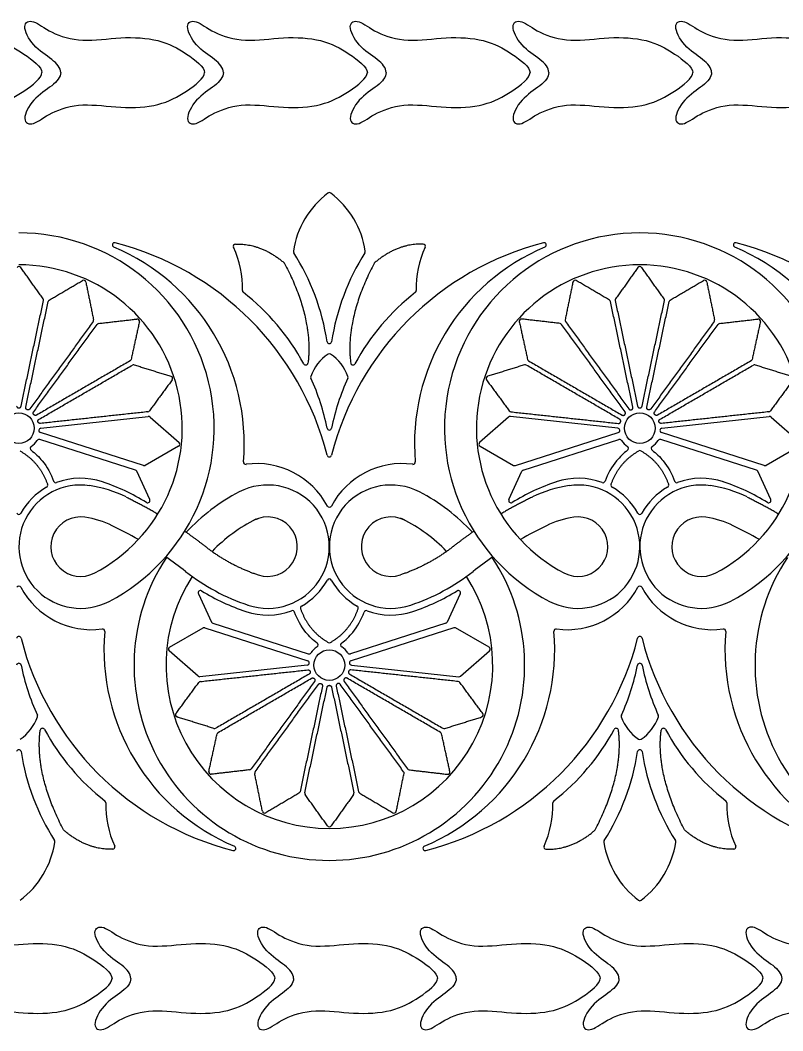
# Model space of a CAD drawing. Header units: millimetres. Extents: x -100 to 100, y -100 to 100.
# Drawn here: x -29.07 to -5.24, y -99.23 to -67.63 of the extents above; entities that cross this region are included whole.
import ezdxf

# ---------------------------------------------------------------- set-up
doc = ezdxf.new("R2010")
doc.units = ezdxf.units.MM
doc.header["$MEASUREMENT"] = 0
doc.layers.add('Layer 03', color=5, linetype='Continuous')

msp = doc.modelspace()

# ---------------------------------------------------------------- linework, layer by layer
at = {"layer": 'Layer 03'}
for p, q in [((-28.423, -80.385), (-25.067, -80.021)), ((-25.013, -80.039), (-24.107, -80.834)), ((-13.805, -80.039), (-14.711, -80.834)), ((-10.395, -80.385), (-13.751, -80.021)), ((-9.014, -80.385), (-5.658, -80.021)), ((-5.604, -80.039), (-4.698, -80.834)), ((-25.223, -81.552), (-28.437, -80.522)), ((-13.596, -81.552), (-10.381, -80.522)), ((-5.814, -81.552), (-9.028, -80.522)), ((-25.472, -81.694), (-28.457, -80.737)), ((-13.347, -81.694), (-10.361, -80.737)), ((-6.063, -81.694), (-9.048, -80.737)), ((-24.119, -80.948), (-25.166, -81.546)), ((-14.699, -80.948), (-13.652, -81.546)), ((-4.71, -80.948), (-5.757, -81.546)), ((-25.021, -82.617), (-25.429, -81.732)), ((-13.797, -82.617), (-13.389, -81.732)), ((-5.612, -82.617), (-6.02, -81.732)), ((-23.502, -85.56), (-23.094, -86.446)), ((-15.316, -85.56), (-15.725, -86.446)), ((-23.051, -86.483), (-20.066, -87.44)), ((-15.767, -86.483), (-18.753, -87.44)), ((-24.404, -87.229), (-23.357, -86.631)), ((-23.3, -86.625), (-20.086, -87.655)), ((-15.518, -86.625), (-18.732, -87.655)), ((-14.414, -87.229), (-15.462, -86.631)), ((-23.509, -88.139), (-24.416, -87.343)), ((-15.309, -88.139), (-14.403, -87.343)), ((-20.1, -87.792), (-23.455, -88.156)), ((-18.719, -87.792), (-15.363, -88.156))]:
    msp.add_line(p, q, dxfattribs=at)
for centre in [(-29.114, -80.384), (-9.705, -80.384), (-19.409, -87.793)]:
    msp.add_circle(centre, 0.48, dxfattribs=at)
for centre, radius, start, end in [((-17.765, -75.269), 2.8, 127.0477, 171.3906), ((-19.409, -73.09), 0.0704, 52.9523, 127.0477), ((-21.054, -75.269), 2.8, 8.6094, 52.9523), ((-29.114, -80.384), 6.105, 297.4996, 90), ((-9.705, -80.384), 6.105, 90, 242.5004), ((-9.705, -80.384), 6.105, 297.4996, 90), ((-26.12, -74.656), 0.0704, 75.5405, 247.0985), ((-28.745, -80.87), 6.675, 355.1109, 67.0985), ((-28.402, -83.507), 9.211, 14.3254, 75.5405), ((-22.341, -74.699), 0.0704, 92.313, 204.7926), ((-25.142, -75.993), 3.016, 358.3699, 24.7926), ((-20.463, -74.86), 0.0704, 171.3906, 212.3831), ((-10.416, -83.507), 9.211, 104.4595, 165.6746), ((-18.355, -74.86), 0.0704, 327.6169, 8.6094), ((-10.073, -80.87), 6.675, 112.9015, 184.8891), ((-13.676, -75.993), 3.016, 155.2074, 181.6301), ((-16.478, -74.699), 0.0704, 335.2074, 87.687), ((-12.699, -74.656), 0.0704, 292.9015, 104.4595), ((-6.71, -74.656), 0.0704, 75.5405, 247.0985), ((-9.336, -80.87), 6.675, 355.1109, 67.0985), ((-8.993, -83.507), 9.211, 14.3254, 75.5405), ((-26.651, -78.785), 7.257, 8.7502, 32.3831), ((-12.167, -78.785), 7.257, 147.6169, 171.2498), ((-29.114, -75.399), 0.0704, 35.4977, 144.5023), ((-29.114, -80.384), 5.107, 297.5, 90), ((-20.869, -75.269), 0.0704, 27.8858, 48.7274), ((-17.949, -75.269), 0.0704, 131.2726, 152.1142), ((-9.705, -80.384), 5.107, 90, 242.5), ((-9.705, -75.399), 0.0704, 35.4977, 144.5023), ((-9.705, -80.384), 5.107, 297.5, 90), ((-27.09, -75.828), 0.0704, 11.5499, 120.5545), ((-11.728, -75.828), 0.0704, 59.4455, 168.4501), ((-7.681, -75.828), 0.0704, 11.5499, 120.5545), ((-22.057, -76.081), 0.0704, 178.3699, 231.9383), ((-26.546, -81.814), 7.211, 28.5007, 51.9383), ((-12.272, -81.814), 7.211, 128.0617, 151.4993), ((-16.761, -76.081), 0.0704, 308.0617, 1.6301), ((-28.413, -76.381), 0.0704, 348.0261, 35.4977), ((-28.129, -76.441), 0.0704, 120.5545, 168.0261), ((-10.69, -76.441), 0.0704, 11.9663, 59.4455), ((-10.405, -76.381), 0.0704, 144.5023, 191.9739), ((-9.004, -76.381), 0.0704, 348.0261, 35.4977), ((-8.719, -76.441), 0.0704, 120.5545, 168.0261), ((-26.849, -77.009), 0.0704, 324.0783, 11.5499), ((-25.415, -77.042), 0.0704, 347.6021, 96.6068), ((-13.403, -77.042), 0.0704, 83.3932, 192.3979), ((-11.97, -77.009), 0.0704, 168.4501, 215.9217), ((-7.439, -77.009), 0.0704, 324.0783, 11.5499), ((-6.006, -77.042), 0.0704, 347.6021, 96.6068), ((-26.613, -77.18), 0.0704, 96.6068, 144.0783), ((-12.205, -77.18), 0.0704, 35.9217, 83.3932), ((-7.204, -77.18), 0.0704, 96.6068, 144.0783), ((-19.409, -77.67), 0.0704, 188.7502, 351.2498), ((-25.674, -78.219), 0.0704, 300.1306, 347.6021), ((-20.147, -78.339), 0.0704, 208.5007, 352.3825), ((-18.659, -79.237), 1.411, 124.0307, 160.5139), ((-19.409, -78.126), 0.0704, 55.9693, 124.0307), ((-20.16, -79.237), 1.411, 19.4861, 55.9693), ((-18.671, -78.339), 0.0704, 187.6175, 331.4993), ((-13.144, -78.219), 0.0704, 192.3979, 239.8694), ((-6.265, -78.219), 0.0704, 300.1306, 347.6021), ((-25.528, -78.471), 0.0704, 72.659, 120.1306), ((-13.291, -78.471), 0.0704, 59.8694, 107.341), ((-6.119, -78.471), 0.0704, 72.659, 120.1306), ((-24.376, -78.831), 0.0704, 323.6544, 72.659), ((-19.923, -78.79), 0.0704, 160.5139, 204.5409), ((-26.546, -81.814), 7.211, 11.4156, 24.5409), ((-12.272, -81.814), 7.211, 155.4591, 168.5844), ((-18.895, -78.79), 0.0704, 335.4591, 19.4861), ((-14.442, -78.831), 0.0704, 107.341, 216.3456), ((-25.091, -79.802), 0.0704, 276.1828, 323.6544), ((-13.727, -79.802), 0.0704, 216.3456, 263.8172), ((-5.682, -79.802), 0.0704, 276.1828, 323.6544), ((-25.06, -80.091), 0.0704, 48.7112, 96.1828), ((-13.758, -80.091), 0.0704, 83.8172, 131.2888), ((-5.651, -80.091), 0.0704, 48.7112, 96.1828), ((-28.416, -80.455), 0.0704, 96.1828, 252.235), ((-19.409, -80.373), 0.0704, 191.4156, 348.5844), ((-10.403, -80.455), 0.0704, 287.765, 83.8172), ((-9.006, -80.455), 0.0704, 96.1828, 252.235), ((-29.114, -80.384), 0.691, 303.887, 326.4901), ((-28.479, -80.805), 0.0704, 72.235, 146.4901), ((-24.154, -80.887), 0.0704, 299.7066, 48.7112), ((-14.665, -80.887), 0.0704, 131.2888, 240.2934), ((-10.339, -80.805), 0.0704, 33.5099, 107.765), ((-9.705, -80.384), 0.691, 213.5099, 236.113), ((-9.705, -80.384), 0.691, 303.887, 326.4901), ((-9.07, -80.805), 0.0704, 72.235, 146.4901), ((-28.689, -81.016), 0.0704, 123.887, 232.6225), ((-10.129, -81.016), 0.0704, 307.3775, 56.113), ((-9.705, -81.156), 0.0704, 60.0428, 119.9572), ((-9.28, -81.016), 0.0704, 123.887, 232.6225), ((-22.023, -81.445), 0.0704, 175.1109, 277.7055), ((-21.679, -83.991), 2.499, 27.959, 97.7055), ((-19.409, -81.21), 0.0704, 194.3254, 345.6746), ((-17.139, -83.991), 2.499, 82.2945, 152.041), ((-16.795, -81.445), 0.0704, 262.2945, 4.8891), ((-25.493, -81.761), 0.0704, 24.7634, 72.235), ((-25.201, -81.485), 0.0704, 252.235, 299.7066), ((-13.617, -81.485), 0.0704, 240.2934, 287.765), ((-13.325, -81.761), 0.0704, 107.765, 155.2366), ((-6.084, -81.761), 0.0704, 24.7634, 72.235), ((-5.792, -81.485), 0.0704, 252.235, 299.7066), ((-28.28, -82.169), 0.0704, 299.693, 19.4667), ((-27.96, -82.019), 0.0704, 200.2491, 290.5145), ((-27.185, -84.089), 2.14, 71.4283, 110.5145), ((-28.653, -88.456), 6.747, 58.4433, 71.4283), ((-10.165, -88.456), 6.747, 108.5717, 121.5567), ((-11.633, -84.089), 2.14, 69.4855, 108.5717), ((-10.858, -82.019), 0.0704, 249.4855, 339.7509), ((-10.538, -82.169), 0.0704, 160.5333, 240.307), ((-8.871, -82.169), 0.0704, 299.693, 19.4667), ((-8.551, -82.019), 0.0704, 200.2491, 290.5145), ((-7.776, -84.089), 2.14, 71.4283, 110.5145), ((-9.244, -88.456), 6.747, 58.4433, 71.4283), ((-27.185, -84.089), 1.928, 81.5255, 297.4989), ((-27.185, -84.089), 2.14, 119.693, 150.7518), ((-27.482, -86.083), 3.945, 64.0496, 81.5255), ((-19.409, -87.793), 6.105, 117.5, 137.1136), ((-21.338, -84.089), 1.928, 251.4283, 117.5), ((-17.481, -84.089), 1.928, 62.5, 288.5717), ((-19.409, -87.793), 6.105, 42.8864, 62.5), ((-11.336, -86.083), 3.945, 98.4745, 115.9504), ((-11.633, -84.089), 1.928, 242.5011, 98.4745), ((-11.633, -84.089), 2.14, 29.2482, 60.307), ((-7.776, -84.089), 1.928, 81.5255, 297.4989), ((-7.776, -84.089), 2.14, 119.693, 150.7518), ((-8.073, -86.083), 3.945, 64.0496, 81.5255), ((-25.085, -82.647), 0.0704, 238.4433, 24.7634), ((-13.734, -82.647), 0.0704, 155.2366, 301.5567), ((-5.676, -82.647), 0.0704, 238.4433, 24.7634), ((-29.114, -83.009), 0.0704, 209.2482, 330.7518), ((-19.409, -82.786), 0.0704, 207.959, 332.041), ((-9.705, -83.009), 0.0704, 209.2482, 330.7518), ((-27.185, -84.089), 0.93, 81.5255, 297.5), ((-27.482, -86.083), 2.947, 64.0496, 81.5255), ((-19.409, -87.793), 5.107, 116.6819, 135.8742), ((-21.338, -84.089), 0.93, 251.4283, 117.5), ((-17.481, -84.089), 0.93, 62.5, 288.5717), ((-19.409, -87.793), 5.107, 44.1258, 63.3181), ((-11.336, -86.083), 2.947, 98.4745, 115.9504), ((-11.633, -84.089), 0.93, 242.5, 98.4745), ((-7.776, -84.089), 0.93, 81.5255, 297.5), ((-8.073, -86.083), 2.947, 64.0496, 81.5255), ((-31.795, -94.945), 12.802, 59.9203, 64.0496), ((-7.023, -94.945), 12.802, 115.9504, 120.0797), ((-12.386, -94.945), 12.802, 59.9203, 64.0496), ((-19.409, -87.793), 6.105, 146.5062, 270), ((-31.795, -94.945), 12.802, 51.9283, 55.3877), ((-19.409, -87.793), 6.105, 270, 33.4938), ((-7.023, -94.945), 12.802, 124.6123, 128.0717), ((0, -87.793), 6.105, 146.5062, 270), ((-19.87, -79.721), 6.536, 231.9279, 251.4283), ((-18.948, -79.721), 6.536, 288.5717, 308.0721), ((-19.409, -87.793), 5.107, 147.1032, 270), ((-21.338, -84.089), 2.14, 299.693, 330.7518), ((-19.409, -85.168), 0.0704, 29.2482, 150.7518), ((-19.409, -87.793), 5.107, 270, 32.8968), ((-17.481, -84.089), 2.14, 209.2482, 240.307), ((-29.114, -85.391), 0.0704, 27.959, 152.041), ((-26.844, -84.186), 2.499, 207.959, 277.7055), ((-23.438, -85.53), 0.0704, 58.4433, 204.7634), ((-19.87, -79.721), 6.747, 238.4433, 251.4283), ((-18.948, -79.721), 6.747, 288.5717, 301.5567), ((-15.38, -85.53), 0.0704, 335.2366, 121.5567), ((-11.974, -84.186), 2.499, 262.2945, 332.041), ((-9.705, -85.391), 0.0704, 27.959, 152.041), ((-7.435, -84.186), 2.499, 207.959, 277.7055), ((-21.338, -84.089), 2.14, 251.4283, 290.5145), ((-20.563, -86.159), 0.0704, 20.2491, 110.5145), ((-20.243, -86.009), 0.0704, 119.693, 199.4667), ((-18.576, -86.009), 0.0704, 340.5333, 60.307), ((-18.255, -86.159), 0.0704, 69.4855, 159.7509), ((-17.481, -84.089), 2.14, 249.4855, 288.5717), ((-23.03, -86.416), 0.0704, 204.7634, 252.235), ((-15.789, -86.416), 0.0704, 287.765, 335.2366), ((-26.499, -86.733), 0.0704, 355.1109, 97.7055), ((-19.778, -87.307), 6.675, 175.1109, 247.0985), ((-23.322, -86.692), 0.0704, 72.235, 119.7066), ((-19.04, -87.307), 6.675, 292.9015, 4.8891), ((-15.497, -86.692), 0.0704, 60.2934, 107.765), ((-12.319, -86.733), 0.0704, 82.2945, 184.8891), ((-7.09, -86.733), 0.0704, 355.1109, 97.7055), ((-0.369, -87.307), 6.675, 175.1109, 247.0985), ((-29.114, -86.967), 0.0704, 14.3254, 165.6746), ((-20.121, -84.671), 9.211, 194.3254, 255.5405), ((-19.834, -87.161), 0.0704, 303.887, 52.6225), ((-19.409, -87.021), 0.0704, 240.0428, 299.9572), ((-18.985, -87.161), 0.0704, 127.3775, 236.113), ((-18.697, -84.671), 9.211, 284.4595, 345.6746), ((-9.705, -86.967), 0.0704, 14.3254, 165.6746), ((-0.712, -84.671), 9.211, 194.3254, 255.5405), ((-24.369, -87.29), 0.0704, 119.7066, 228.7112), ((-20.044, -87.373), 0.0704, 252.235, 326.4901), ((-19.409, -87.793), 0.691, 123.887, 146.4901), ((-19.409, -87.793), 0.691, 33.5099, 56.113), ((-18.774, -87.373), 0.0704, 213.5099, 287.765), ((-14.449, -87.29), 0.0704, 311.2888, 60.2934), ((-29.114, -87.804), 0.0704, 11.4156, 168.5844), ((-21.976, -86.363), 7.211, 191.4156, 204.5409), ((-20.107, -87.722), 0.0704, 276.1828, 72.235), ((-18.711, -87.722), 0.0704, 107.765, 263.8172), ((-16.842, -86.363), 7.211, 335.4591, 348.5844), ((-9.705, -87.804), 0.0704, 11.4156, 168.5844), ((-2.567, -86.363), 7.211, 191.4156, 204.5409), ((-23.463, -88.086), 0.0704, 228.7112, 276.1828), ((-15.355, -88.086), 0.0704, 263.8172, 311.2888), ((-23.432, -88.375), 0.0704, 96.1828, 143.6544), ((-15.387, -88.375), 0.0704, 36.3456, 83.8172), ((-29.864, -88.94), 1.411, 304.0307, 340.5139), ((-28.6, -89.388), 0.0704, 340.5139, 24.5409), ((-24.146, -89.347), 0.0704, 143.6544, 252.659), ((-14.672, -89.347), 0.0704, 287.341, 36.3456), ((-10.218, -89.388), 0.0704, 155.4591, 199.4861), ((-8.954, -88.94), 1.411, 199.4861, 235.9693), ((-10.455, -88.94), 1.411, 304.0307, 340.5139), ((-9.191, -89.388), 0.0704, 340.5139, 24.5409), ((-28.375, -89.838), 0.0704, 28.5007, 172.3825), ((-21.976, -86.363), 7.211, 208.5007, 231.9383), ((-22.995, -89.706), 0.0704, 252.659, 300.1306), ((-22.849, -89.958), 0.0704, 120.1306, 167.6021), ((-15.969, -89.958), 0.0704, 12.3979, 59.8694), ((-15.823, -89.706), 0.0704, 239.8694, 287.341), ((-16.842, -86.363), 7.211, 308.0617, 331.4993), ((-10.443, -89.838), 0.0704, 7.6175, 151.4993), ((-8.966, -89.838), 0.0704, 28.5007, 172.3825), ((-2.567, -86.363), 7.211, 208.5007, 231.9383), ((-9.705, -90.052), 0.0704, 235.9693, 304.0307), ((-29.114, -90.507), 0.0704, 8.7502, 171.2498), ((-21.871, -89.392), 7.257, 188.7502, 212.3831), ((-16.947, -89.392), 7.257, 327.6169, 351.2498), ((-9.705, -90.507), 0.0704, 8.7502, 171.2498), ((-2.462, -89.392), 7.257, 188.7502, 212.3831), ((-23.108, -91.136), 0.0704, 167.6021, 276.6068), ((-21.91, -90.997), 0.0704, 276.6068, 324.0783), ((-21.674, -91.168), 0.0704, 144.0783, 191.5499), ((-17.144, -91.168), 0.0704, 348.4501, 35.9217), ((-16.908, -90.997), 0.0704, 215.9217, 263.3932), ((-15.71, -91.136), 0.0704, 263.3932, 12.3979), ((-20.394, -91.736), 0.0704, 300.5545, 348.0337), ((-20.109, -91.797), 0.0704, 168.0261, 215.4977), ((-18.709, -91.797), 0.0704, 324.5023, 11.9739), ((-18.424, -91.736), 0.0704, 191.9739, 239.4455), ((-26.465, -92.096), 0.0704, 358.3699, 51.9383), ((-23.38, -92.184), 3.016, 178.3699, 204.7926), ((-15.438, -92.184), 3.016, 335.2074, 1.6301), ((-12.353, -92.096), 0.0704, 128.0617, 181.6301), ((-7.056, -92.096), 0.0704, 358.3699, 51.9383), ((-3.971, -92.184), 3.016, 178.3699, 204.7926), ((-21.433, -92.349), 0.0704, 191.5499, 300.5545), ((-17.386, -92.349), 0.0704, 239.4455, 348.4501), ((-19.409, -92.778), 0.0704, 215.4977, 324.5023), ((-27.653, -92.908), 0.0704, 207.8858, 228.7274), ((-11.165, -92.908), 0.0704, 311.2726, 332.1142), ((-8.244, -92.908), 0.0704, 207.8858, 228.7274), ((-30.758, -92.908), 2.8, 307.0477, 351.3906), ((-28.059, -93.317), 0.0704, 351.3906, 32.3831), ((-26.182, -93.478), 0.0704, 272.313, 24.7926), ((-22.403, -93.522), 0.0704, 255.5405, 67.0985), ((-16.415, -93.522), 0.0704, 112.9015, 284.4595), ((-12.636, -93.478), 0.0704, 155.2074, 267.687), ((-10.759, -93.317), 0.0704, 147.6169, 188.6094), ((-8.06, -92.908), 2.8, 188.6094, 232.9523), ((-11.349, -92.908), 2.8, 307.0477, 351.3906), ((-8.65, -93.317), 0.0704, 351.3906, 32.3831), ((-6.773, -93.478), 0.0704, 272.313, 24.7926), ((-9.705, -95.087), 0.0704, 232.9523, 307.0477)]:
    msp.add_arc(centre, radius, start, end, dxfattribs=at)
for points, degree in [([(-32.892, -69.265), (-32.892, -69.12), (-33.118, -68.856), (-33.782, -68.454), (-34.132, -67.737), (-33.765, -67.575), (-33.241, -68.029), (-32.235, -68.335), (-31.016, -68.135), (-29.787, -68.207), (-28.966, -68.646), (-28.393, -69.099), (-28.393, -69.265)], 3), ([(-27.806, -69.265), (-27.806, -69.12), (-28.032, -68.856), (-28.697, -68.454), (-29.046, -67.737), (-28.679, -67.575), (-28.155, -68.029), (-27.149, -68.335), (-25.93, -68.135), (-24.701, -68.207), (-23.88, -68.646), (-23.307, -69.099), (-23.307, -69.265)], 3), ([(-22.72, -69.265), (-22.72, -69.12), (-22.946, -68.856), (-23.611, -68.454), (-23.96, -67.737), (-23.593, -67.575), (-23.069, -68.029), (-22.063, -68.335), (-20.844, -68.135), (-19.616, -68.207), (-18.794, -68.646), (-18.221, -69.099), (-18.221, -69.265)], 3), ([(-17.634, -69.265), (-17.634, -69.12), (-17.861, -68.856), (-18.525, -68.454), (-18.874, -67.737), (-18.507, -67.575), (-17.983, -68.029), (-16.978, -68.335), (-15.758, -68.135), (-14.53, -68.207), (-13.708, -68.646), (-13.136, -69.099), (-13.136, -69.265)], 3), ([(-12.549, -69.265), (-12.549, -69.12), (-12.775, -68.856), (-13.439, -68.454), (-13.788, -67.737), (-13.421, -67.575), (-12.897, -68.029), (-11.892, -68.335), (-10.672, -68.135), (-9.444, -68.207), (-8.622, -68.646), (-8.05, -69.099), (-8.05, -69.265)], 3), ([(-7.463, -69.265), (-7.463, -69.12), (-7.689, -68.856), (-8.353, -68.454), (-8.702, -67.737), (-8.335, -67.575), (-7.811, -68.029), (-6.806, -68.335), (-5.586, -68.135), (-4.358, -68.207), (-3.536, -68.646), (-2.964, -69.099), (-2.964, -69.265)], 3), ([(-32.892, -69.265), (-32.892, -69.41), (-33.118, -69.675), (-33.782, -70.077), (-34.132, -70.793), (-33.765, -70.956), (-33.241, -70.501), (-32.235, -70.195), (-31.016, -70.395), (-29.787, -70.323), (-28.966, -69.885), (-28.393, -69.432), (-28.393, -69.265)], 3), ([(-27.806, -69.265), (-27.806, -69.41), (-28.032, -69.675), (-28.697, -70.077), (-29.046, -70.793), (-28.679, -70.956), (-28.155, -70.501), (-27.149, -70.195), (-25.93, -70.395), (-24.701, -70.323), (-23.88, -69.885), (-23.307, -69.432), (-23.307, -69.265)], 3), ([(-22.72, -69.265), (-22.72, -69.41), (-22.946, -69.675), (-23.611, -70.077), (-23.96, -70.793), (-23.593, -70.956), (-23.069, -70.501), (-22.063, -70.195), (-20.844, -70.395), (-19.616, -70.323), (-18.794, -69.885), (-18.221, -69.432), (-18.221, -69.265)], 3), ([(-17.634, -69.265), (-17.634, -69.41), (-17.861, -69.675), (-18.525, -70.077), (-18.874, -70.793), (-18.507, -70.956), (-17.983, -70.501), (-16.978, -70.195), (-15.758, -70.395), (-14.53, -70.323), (-13.708, -69.885), (-13.136, -69.432), (-13.136, -69.265)], 3), ([(-12.549, -69.265), (-12.549, -69.41), (-12.775, -69.675), (-13.439, -70.077), (-13.788, -70.793), (-13.421, -70.956), (-12.897, -70.501), (-11.892, -70.195), (-10.672, -70.395), (-9.444, -70.323), (-8.622, -69.885), (-8.05, -69.432), (-8.05, -69.265)], 3), ([(-7.463, -69.265), (-7.463, -69.41), (-7.689, -69.675), (-8.353, -70.077), (-8.702, -70.793), (-8.335, -70.956), (-7.811, -70.501), (-6.806, -70.195), (-5.586, -70.395), (-4.358, -70.323), (-3.536, -69.885), (-2.964, -69.432), (-2.964, -69.265)], 3), ([(-28.356, -76.34), (-28.706, -75.849), (-29.056, -75.358)], 2), ([(-9.762, -75.358), (-10.112, -75.849), (-10.462, -76.34)], 2), ([(-8.947, -76.34), (-9.297, -75.849), (-9.647, -75.358)], 2), ([(-28.164, -76.38), (-27.645, -76.074), (-27.126, -75.767)], 2), ([(-27.021, -75.814), (-26.9, -76.405), (-26.78, -76.995)], 2), ([(-11.797, -75.814), (-11.918, -76.405), (-12.039, -76.995)], 2), ([(-10.654, -76.38), (-11.173, -76.074), (-11.692, -75.767)], 2), ([(-8.755, -76.38), (-8.236, -76.074), (-7.717, -75.767)], 2), ([(-7.612, -75.814), (-7.491, -76.405), (-7.37, -76.995)], 2), ([(-29.045, -79.697), (-28.695, -78.046), (-28.344, -76.395)], 2), ([(-28.898, -79.728), (-28.548, -78.077), (-28.197, -76.426)], 2), ([(-9.921, -79.727), (-10.271, -78.077), (-10.621, -76.426)], 2), ([(-10.474, -76.395), (-10.124, -78.046), (-9.773, -79.697)], 2), ([(-9.636, -79.697), (-9.286, -78.046), (-8.935, -76.395)], 2), ([(-9.489, -79.728), (-9.139, -78.077), (-8.788, -76.426)], 2), ([(-26.792, -77.051), (-27.782, -78.417), (-28.772, -79.784)], 2), ([(-26.621, -77.11), (-26.022, -77.041), (-25.423, -76.972)], 2), ([(-25.346, -77.057), (-25.476, -77.646), (-25.605, -78.234)], 2), ([(-13.472, -77.057), (-13.343, -77.646), (-13.213, -78.234)], 2), ([(-12.197, -77.11), (-12.796, -77.041), (-13.395, -76.972)], 2), ([(-12.027, -77.051), (-11.037, -78.417), (-10.047, -79.783)], 2), ([(-7.382, -77.051), (-8.373, -78.417), (-9.363, -79.784)], 2), ([(-7.212, -77.11), (-6.613, -77.041), (-6.014, -76.972)], 2), ([(-5.937, -77.057), (-6.066, -77.646), (-6.196, -78.234)], 2), ([(-28.65, -79.872), (-27.66, -78.506), (-26.67, -77.139)], 2), ([(-10.168, -79.872), (-11.158, -78.506), (-12.148, -77.139)], 2), ([(-9.241, -79.872), (-8.251, -78.506), (-7.261, -77.139)], 2), ([(-25.638, -78.28), (-27.098, -79.127), (-28.558, -79.975)], 2), ([(-13.18, -78.28), (-11.72, -79.127), (-10.261, -79.975)], 2), ([(-6.229, -78.28), (-7.689, -79.127), (-9.149, -79.975)], 2), ([(-28.482, -80.105), (-27.023, -79.257), (-25.563, -78.41)], 2), ([(-25.507, -78.404), (-24.931, -78.584), (-24.355, -78.763)], 2), ([(-13.312, -78.404), (-13.887, -78.584), (-14.463, -78.763)], 2), ([(-10.336, -80.105), (-11.796, -79.257), (-13.255, -78.41)], 2), ([(-9.073, -80.105), (-7.613, -79.257), (-6.154, -78.41)], 2), ([(-6.098, -78.404), (-5.522, -78.584), (-4.946, -78.763)], 2), ([(-24.32, -78.872), (-24.677, -79.358), (-25.034, -79.844)], 2), ([(-14.498, -78.872), (-14.141, -79.358), (-13.784, -79.844)], 2), ([(-4.911, -78.872), (-5.268, -79.358), (-5.625, -79.844)], 2), ([(-25.084, -79.872), (-26.761, -80.054), (-28.439, -80.236)], 2), ([(-13.735, -79.872), (-12.057, -80.054), (-10.379, -80.236)], 2), ([(-5.674, -79.872), (-7.352, -80.054), (-9.03, -80.236)], 2), ([(-29.078, -81.095), (-28.459, -81.452), (-28.214, -82.145)], 2), ([(-28.732, -81.072), (-28.602, -81.172), (-28.485, -81.284), (-28.383, -81.409)], 3), ([(-10.605, -82.145), (-10.36, -81.452), (-9.74, -81.095)], 2), ([(-10.086, -81.072), (-10.216, -81.172), (-10.333, -81.284), (-10.435, -81.409)], 3), ([(-9.669, -81.095), (-9.049, -81.452), (-8.805, -82.145)], 2), ([(-9.323, -81.072), (-9.193, -81.172), (-9.076, -81.284), (-8.974, -81.409)], 3), ([(-28.383, -81.409), (-28.232, -81.594), (-28.113, -81.807), (-28.026, -82.043)], 3), ([(-10.435, -81.409), (-10.586, -81.594), (-10.705, -81.807), (-10.792, -82.043)], 3), ([(-8.974, -81.409), (-8.823, -81.594), (-8.704, -81.807), (-8.617, -82.043)], 3), ([(-20.14, -86.768), (-20.291, -86.583), (-20.41, -86.37), (-20.497, -86.134)], 3), ([(-20.309, -86.032), (-20.064, -86.725), (-19.444, -87.082)], 2), ([(-19.374, -87.082), (-18.754, -86.725), (-18.509, -86.032)], 2), ([(-18.679, -86.768), (-18.528, -86.583), (-18.408, -86.37), (-18.321, -86.134)], 3), ([(-19.791, -87.105), (-19.921, -87.006), (-20.037, -86.893), (-20.14, -86.768)], 3), ([(-19.027, -87.105), (-18.897, -87.006), (-18.781, -86.893), (-18.679, -86.768)], 3), ([(-23.439, -88.305), (-21.761, -88.123), (-20.083, -87.942)], 2), ([(-20.041, -88.073), (-21.5, -88.92), (-22.96, -89.767)], 2), ([(-18.778, -88.073), (-17.318, -88.92), (-15.858, -89.767)], 2), ([(-15.379, -88.305), (-17.057, -88.123), (-18.735, -87.942)], 2), ([(-24.203, -89.305), (-23.846, -88.819), (-23.488, -88.333)], 2), ([(-22.884, -89.897), (-21.425, -89.05), (-19.965, -88.203)], 2), ([(-19.873, -88.305), (-20.863, -89.672), (-21.853, -91.038)], 2), ([(-21.731, -91.126), (-20.741, -89.76), (-19.752, -88.394)], 2), ([(-19.626, -88.45), (-19.976, -90.1), (-20.325, -91.751)], 2), ([(-19.193, -88.449), (-18.843, -90.1), (-18.493, -91.751)], 2), ([(-17.087, -91.126), (-18.077, -89.76), (-19.067, -88.393)], 2), ([(-18.946, -88.305), (-17.955, -89.672), (-16.965, -91.038)], 2), ([(-15.934, -89.897), (-17.393, -89.05), (-18.853, -88.203)], 2), ([(-14.615, -89.305), (-14.973, -88.819), (-15.33, -88.333)], 2), ([(-20.178, -91.782), (-19.828, -90.131), (-19.478, -88.48)], 2), ([(-19.34, -88.48), (-18.99, -90.131), (-18.64, -91.782)], 2), ([(-23.016, -89.773), (-23.592, -89.594), (-24.167, -89.414)], 2), ([(-15.802, -89.773), (-15.226, -89.594), (-14.651, -89.414)], 2), ([(-23.177, -91.121), (-23.047, -90.532), (-22.918, -89.943)], 2), ([(-15.641, -91.121), (-15.771, -90.532), (-15.9, -89.943)], 2), ([(-21.902, -91.067), (-22.501, -91.136), (-23.1, -91.206)], 2), ([(-21.502, -92.363), (-21.622, -91.773), (-21.743, -91.182)], 2), ([(-17.316, -92.363), (-17.196, -91.773), (-17.075, -91.182)], 2), ([(-16.916, -91.067), (-16.317, -91.136), (-15.718, -91.206)], 2), ([(-20.358, -91.797), (-20.878, -92.103), (-21.397, -92.41)], 2), ([(-19.466, -92.819), (-19.817, -92.328), (-20.167, -91.838)], 2), ([(-18.651, -91.838), (-19.002, -92.328), (-19.352, -92.819)], 2), ([(-18.46, -91.797), (-17.941, -92.103), (-17.421, -92.41)], 2), ([(-30.7, -97.589), (-30.7, -97.444), (-30.926, -97.179), (-31.59, -96.777), (-31.94, -96.06), (-31.573, -95.898), (-31.049, -96.353), (-30.043, -96.659), (-28.824, -96.459), (-27.595, -96.531), (-26.774, -96.969), (-26.201, -97.422), (-26.201, -97.589)], 3), ([(-25.614, -97.589), (-25.614, -97.444), (-25.84, -97.179), (-26.505, -96.777), (-26.854, -96.06), (-26.487, -95.898), (-25.963, -96.353), (-24.957, -96.659), (-23.738, -96.459), (-22.509, -96.531), (-21.688, -96.969), (-21.115, -97.422), (-21.115, -97.589)], 3), ([(-20.528, -97.589), (-20.528, -97.444), (-20.754, -97.179), (-21.419, -96.777), (-21.768, -96.06), (-21.401, -95.898), (-20.877, -96.353), (-19.871, -96.659), (-18.652, -96.459), (-17.424, -96.531), (-16.602, -96.969), (-16.029, -97.422), (-16.029, -97.589)], 3), ([(-15.442, -97.589), (-15.442, -97.444), (-15.669, -97.179), (-16.333, -96.777), (-16.682, -96.06), (-16.315, -95.898), (-15.791, -96.353), (-14.786, -96.659), (-13.566, -96.459), (-12.338, -96.531), (-11.516, -96.969), (-10.944, -97.422), (-10.944, -97.589)], 3), ([(-10.356, -97.589), (-10.356, -97.444), (-10.583, -97.179), (-11.247, -96.777), (-11.596, -96.06), (-11.229, -95.898), (-10.705, -96.353), (-9.7, -96.659), (-8.48, -96.459), (-7.252, -96.531), (-6.43, -96.969), (-5.858, -97.422), (-5.858, -97.589)], 3), ([(-30.7, -97.589), (-30.7, -97.734), (-30.926, -97.998), (-31.59, -98.4), (-31.94, -99.117), (-31.573, -99.279), (-31.049, -98.825), (-30.043, -98.518), (-28.824, -98.719), (-27.595, -98.647), (-26.774, -98.208), (-26.201, -97.755), (-26.201, -97.589)], 3), ([(-25.614, -97.589), (-25.614, -97.734), (-25.84, -97.998), (-26.505, -98.4), (-26.854, -99.117), (-26.487, -99.279), (-25.963, -98.825), (-24.957, -98.518), (-23.738, -98.719), (-22.509, -98.647), (-21.688, -98.208), (-21.115, -97.755), (-21.115, -97.589)], 3), ([(-20.528, -97.589), (-20.528, -97.734), (-20.754, -97.998), (-21.419, -98.4), (-21.768, -99.117), (-21.401, -99.279), (-20.877, -98.825), (-19.871, -98.518), (-18.652, -98.719), (-17.424, -98.647), (-16.602, -98.208), (-16.029, -97.755), (-16.029, -97.589)], 3), ([(-15.442, -97.589), (-15.442, -97.734), (-15.669, -97.998), (-16.333, -98.4), (-16.682, -99.117), (-16.315, -99.279), (-15.791, -98.825), (-14.786, -98.518), (-13.566, -98.719), (-12.338, -98.647), (-11.516, -98.208), (-10.944, -97.755), (-10.944, -97.589)], 3), ([(-10.356, -97.589), (-10.356, -97.734), (-10.583, -97.998), (-11.247, -98.4), (-11.596, -99.117), (-11.229, -99.279), (-10.705, -98.825), (-9.7, -98.518), (-8.48, -98.719), (-7.252, -98.647), (-6.43, -98.208), (-5.858, -97.755), (-5.858, -97.589)], 3)]:
    msp.add_open_spline(points, degree=degree, dxfattribs=at)
for points, weights in [([(-22.343, -74.629), (-21.53, -74.596), (-20.823, -75.216)], [0.991086190686, 0.931627267798, 0.998993724523]), ([(-16.475, -74.629), (-17.289, -74.596), (-17.995, -75.216)], [0.991086190686, 0.931627267798, 0.998993724523]), ([(-20.807, -75.236), (-19.893, -76.965), (-20.078, -78.349)], [0.996253518444, 0.951418316504, 0.992804499628]), ([(-18.011, -75.236), (-18.926, -76.965), (-18.741, -78.349)], [0.996253518444, 0.951418316504, 0.992804499628]), ([(-25.756, -82.536), (-25.252, -82.782), (-24.769, -83.067)], [0.999999997335, 0.997851911537, 0.997354930222]), ([(-13.062, -82.536), (-13.567, -82.782), (-14.05, -83.067)], [0.999999997335, 0.997851911537, 0.997354930222]), ([(-6.347, -82.536), (-5.842, -82.782), (-5.359, -83.067)], [0.999999997335, 0.997851911537, 0.997354930222]), ([(-21.702, -83.23), (-21.668, -83.218), (-21.634, -83.207)], [0.998930088524, 0.99944361276, 1]), ([(-17.116, -83.23), (-17.15, -83.218), (-17.184, -83.207)], [0.998930088524, 0.99944361276, 1]), ([(-23.928, -83.606), (-23.6, -83.834), (-23.285, -84.081)], [0.997776199129, 0.998468414763, 1]), ([(-14.89, -83.606), (-15.218, -83.834), (-15.533, -84.081)], [0.997776199129, 0.998468414763, 1]), ([(-23.285, -84.081), (-22.536, -84.668), (-21.634, -84.971)], [1, 0.985555526944, 1]), ([(-15.533, -84.081), (-16.282, -84.668), (-17.184, -84.971)], [1, 0.985555526944, 1]), ([(-27.716, -92.941), (-28.63, -91.213), (-28.445, -89.828)], [0.996253518444, 0.951418316504, 0.992804499628]), ([(-11.103, -92.941), (-10.188, -91.213), (-10.373, -89.828)], [0.996253518444, 0.951418316504, 0.992804499628]), ([(-8.307, -92.941), (-9.221, -91.213), (-9.036, -89.828)], [0.996253518444, 0.951418316504, 0.992804499628]), ([(-26.179, -93.549), (-26.993, -93.581), (-27.7, -92.961)], [0.991086190686, 0.931627267798, 0.998993724523]), ([(-12.639, -93.549), (-11.825, -93.581), (-11.118, -92.961)], [0.991086190686, 0.931627267798, 0.998993724523]), ([(-6.77, -93.549), (-7.584, -93.581), (-8.291, -92.961)], [0.991086190686, 0.931627267798, 0.998993724523])]:
    msp.add_rational_spline(points, weights, degree=2, dxfattribs=at)
for points, weights, knots in [([(-29.183, -79.697), (-29.171, -79.753), (-29.114, -79.753), (-29.057, -79.753), (-29.045, -79.697)], [1, 0.777002531931, 1, 0.777002531931, 1], [4.039016, 4.039016, 4.039016, 4.1207247, 4.1207247, 4.2024335, 4.2024335, 4.2024335]), ([(-28.772, -79.784), (-28.805, -79.83), (-28.857, -79.807), (-28.91, -79.784), (-28.898, -79.728)], [1, 0.777002534424, 1, 0.777002534424, 1], [6.4880822, 6.4880822, 6.4880822, 6.5697909, 6.5697909, 6.6514997, 6.6514997, 6.6514997]), ([(-28.558, -79.975), (-28.607, -80.003), (-28.645, -79.961), (-28.684, -79.919), (-28.65, -79.872)], [1, 0.777002532812, 1, 0.777002532812, 1], [3.7649943, 3.7649943, 3.7649943, 3.846703, 3.846703, 3.9284118, 3.9284118, 3.9284118]), ([(-10.261, -79.975), (-10.211, -80.003), (-10.173, -79.961), (-10.135, -79.919), (-10.168, -79.872)], [1, 0.777002532812, 1, 0.777002532812, 1], [3.7649943, 3.7649943, 3.7649943, 3.846703, 3.846703, 3.9284118, 3.9284118, 3.9284118]), ([(-10.047, -79.783), (-10.014, -79.83), (-9.961, -79.806), (-9.909, -79.783), (-9.921, -79.727)], [1, 0.776560308122, 1, 0.776560308122, 1], [6.4871414, 6.4871414, 6.4871414, 6.5689344, 6.5689344, 6.6507274, 6.6507274, 6.6507274]), ([(-9.773, -79.697), (-9.762, -79.753), (-9.705, -79.753), (-9.647, -79.753), (-9.636, -79.697)], [1, 0.777002531931, 1, 0.777002531931, 1], [4.039016, 4.039016, 4.039016, 4.1207247, 4.1207247, 4.2024335, 4.2024335, 4.2024335]), ([(-9.363, -79.784), (-9.396, -79.83), (-9.448, -79.807), (-9.5, -79.784), (-9.489, -79.728)], [1, 0.777002534424, 1, 0.777002534424, 1], [6.4880822, 6.4880822, 6.4880822, 6.5697909, 6.5697909, 6.6514997, 6.6514997, 6.6514997]), ([(-9.149, -79.975), (-9.198, -80.003), (-9.236, -79.961), (-9.274, -79.919), (-9.241, -79.872)], [1, 0.777002532812, 1, 0.777002532812, 1], [3.7649943, 3.7649943, 3.7649943, 3.846703, 3.846703, 3.9284118, 3.9284118, 3.9284118]), ([(-28.439, -80.236), (-28.496, -80.242), (-28.514, -80.187), (-28.532, -80.133), (-28.482, -80.105)], [1, 0.777002534164, 1, 0.777002534164, 1], [3.7649943, 3.7649943, 3.7649943, 3.846703, 3.846703, 3.9284118, 3.9284118, 3.9284118]), ([(-10.379, -80.236), (-10.322, -80.242), (-10.304, -80.187), (-10.287, -80.133), (-10.336, -80.105)], [1, 0.777002534164, 1, 0.777002534164, 1], [3.7649943, 3.7649943, 3.7649943, 3.846703, 3.846703, 3.9284118, 3.9284118, 3.9284118]), ([(-9.03, -80.236), (-9.087, -80.242), (-9.105, -80.187), (-9.122, -80.133), (-9.073, -80.105)], [1, 0.777002534164, 1, 0.777002534164, 1], [3.7649943, 3.7649943, 3.7649943, 3.846703, 3.846703, 3.9284118, 3.9284118, 3.9284118]), ([(-20.083, -87.942), (-20.027, -87.936), (-20.009, -87.99), (-19.991, -88.044), (-20.041, -88.073)], [1, 0.777002534164, 1, 0.777002534164, 1], [3.7649943, 3.7649943, 3.7649943, 3.846703, 3.846703, 3.9284118, 3.9284118, 3.9284118]), ([(-18.735, -87.942), (-18.791, -87.936), (-18.809, -87.99), (-18.827, -88.044), (-18.778, -88.073)], [1, 0.777002534164, 1, 0.777002534164, 1], [3.7649943, 3.7649943, 3.7649943, 3.846703, 3.846703, 3.9284118, 3.9284118, 3.9284118]), ([(-19.965, -88.203), (-19.916, -88.174), (-19.877, -88.216), (-19.839, -88.259), (-19.873, -88.305)], [1, 0.777002532812, 1, 0.777002532812, 1], [3.7649943, 3.7649943, 3.7649943, 3.846703, 3.846703, 3.9284118, 3.9284118, 3.9284118]), ([(-19.752, -88.394), (-19.718, -88.348), (-19.666, -88.371), (-19.614, -88.394), (-19.626, -88.45)], [1, 0.776560308122, 1, 0.776560308122, 1], [6.4871414, 6.4871414, 6.4871414, 6.5689344, 6.5689344, 6.6507274, 6.6507274, 6.6507274]), ([(-19.478, -88.48), (-19.466, -88.424), (-19.409, -88.424), (-19.352, -88.424), (-19.34, -88.48)], [1, 0.777002531931, 1, 0.777002531931, 1], [4.039016, 4.039016, 4.039016, 4.1207247, 4.1207247, 4.2024335, 4.2024335, 4.2024335]), ([(-19.067, -88.393), (-19.101, -88.347), (-19.153, -88.37), (-19.205, -88.393), (-19.193, -88.449)], [1, 0.777002534424, 1, 0.777002534424, 1], [6.4880822, 6.4880822, 6.4880822, 6.5697909, 6.5697909, 6.6514997, 6.6514997, 6.6514997]), ([(-18.853, -88.203), (-18.902, -88.174), (-18.941, -88.216), (-18.979, -88.259), (-18.946, -88.305)], [1, 0.777002532812, 1, 0.777002532812, 1], [3.7649943, 3.7649943, 3.7649943, 3.846703, 3.846703, 3.9284118, 3.9284118, 3.9284118])]:
    msp.add_rational_spline(points, weights, degree=2, knots=knots, dxfattribs=at)
for points, knots in [([(-2.161, -96.611), (-2.185, -96.605), (-2.546, -96.509), (-3.394, -96.459), (-4.614, -96.659), (-5.619, -96.353), (-6.143, -95.898), (-6.51, -96.06), (-6.161, -96.777), (-5.497, -97.179), (-5.271, -97.444), (-5.271, -97.589)], [-6.021784, -6.021784, -6.021784, -6.021784, -5.967841, -5.22186, -4.47588, -3.7299, -2.98392, -2.23794, -1.49196, -0.74598, 0, 0, 0, 0]), ([(-5.271, -97.589), (-5.271, -97.734), (-5.497, -97.998), (-6.161, -98.4), (-6.51, -99.117), (-6.143, -99.279), (-5.619, -98.825), (-4.614, -98.518), (-3.394, -98.719), (-2.546, -98.669), (-2.185, -98.573), (-2.161, -98.566)], [0, 0, 0, 0, 0.74598, 1.49196, 2.23794, 2.98392, 3.7299, 4.47588, 5.22186, 5.96784, 6.021784, 6.021784, 6.021784, 6.021784])]:
    msp.add_open_spline(points, degree=3, knots=knots, dxfattribs=at)

doc.saveas('drawing.dxf')
